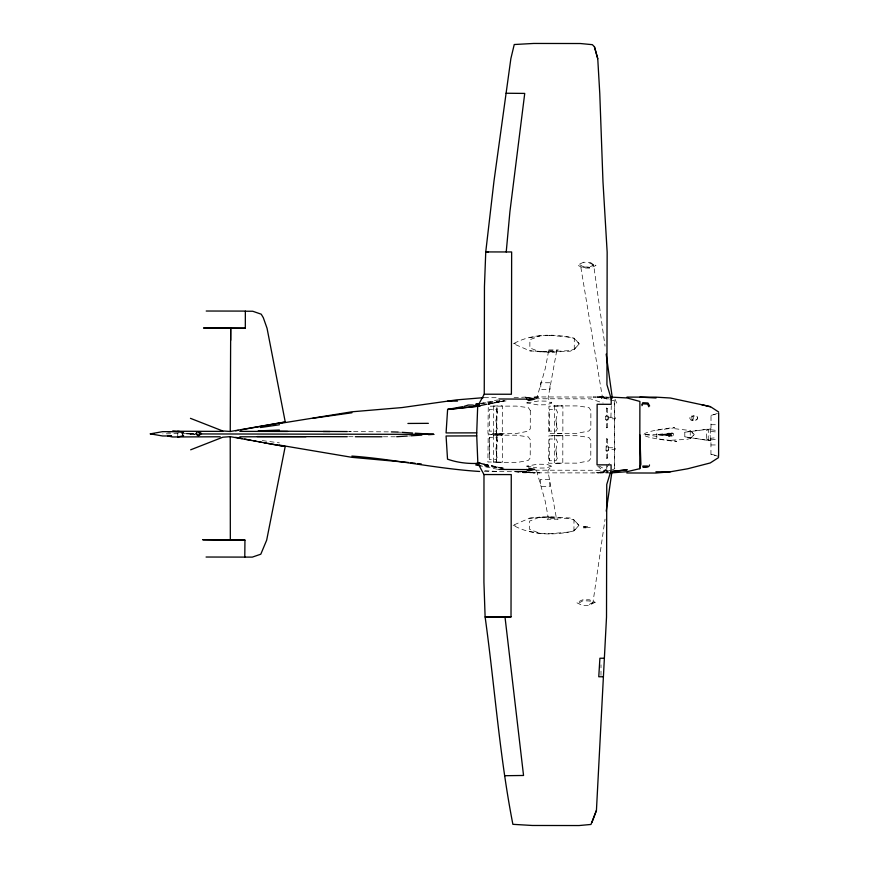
<?xml version="1.0" encoding="UTF-8"?>
<svg xmlns="http://www.w3.org/2000/svg" width="869" height="869" viewBox="0 0 869 869"><rect width="100%" height="100%" fill="white"/><g stroke="black" fill="none" stroke-linecap="round" stroke-linejoin="round"><path stroke-width="0.65" stroke-dasharray="4.34 3.26" d="M177.754 435.825L177.754 433.544M489.432 456.866L489.464 437.65M493.646 435.152L493.603 462.58L516.295 462.623L528.276 460.418L530.22 457.909L530.253 439.671L528.309 436.89L516.338 435.195L493.646 435.152L502 435.315M493.701 406.062L493.657 433.49L502.282 433.642L502.336 405.79L492.864 406.062M496.297 434.815L496.297 434.109M549.436 460.733L549.436 458.082M549.48 431.078L549.49 428.428M554.346 435.684L554.303 463.112L576.853 463.144L588.834 460.939L590.79 458.441L590.822 440.203L588.878 437.411L576.907 435.717L554.346 435.684L562.699 435.836M562.84 435.554L562.797 463.405L554.303 463.242M573.953 530.948L573.974 519.803L569.934 517.989L548.915 516.838L529.558 518.196L513.123 525.267C531.459 535.445 553.998 535.684 573.953 530.948L578.971 525.387L573.974 519.803M574.268 349.392L574.29 338.258C554.346 333.446 531.806 333.609 513.438 343.722L529.851 350.848L549.48 352.271L570.227 351.195L574.268 349.392L579.297 343.831L574.29 338.258M600.99 675.43L601.011 664.85M605.747 419.477L605.758 416.284L606.595 415.165L606.605 406.811L607.301 406.811L607.29 415.165L608.126 416.284L607.268 428.949L606.573 429.09L606.584 420.737L605.747 419.477L608.115 419.488M605.975 450.251L606.834 437.444L607.529 437.444L607.518 445.656L608.354 446.916L608.343 450.251L607.507 451.228L607.496 459.582L606.79 459.723L606.812 451.228L605.975 450.251L608.343 450.251M606.79 464.872L606.779 470.303L601.207 472.79L597.166 472.932L606.779 470.303L599.208 466.066M610.907 417.261L611.298 405.66M614.274 400.566L614.579 468.641L614.698 400.566L612.048 400.555L603.01 397.057L608.3 397.35M667.816 435.184L667.816 434.348M669.901 435.043L670.042 434.076L668.522 433.099L666.979 434.065L666.979 435.315L669.488 436.303L671.02 435.326L670.607 433.653L668.522 433.099M684.805 436.814L684.805 432.219L710.288 428.786L710.266 440.757L684.805 436.814L710.266 440.757L710.147 435.326M684.805 432.219L708.344 429.199L708.181 440.474L706.519 438.943L706.53 430.448L710.288 428.786M718.598 456.431L710.94 454.194L710.972 438.226L717.359 437.628M717.392 413.503L711.016 415.349L710.983 431.48L718.641 432.208M593.038 602.26L588.997 604.618L592.897 602.956L605.063 519.13M548.654 350.739L556.725 350.761L558.398 349.925L547.394 349.903L548.654 350.739L545.417 368L536.738 398.339M669.488 433.099L667.816 434.761L669.488 436.303M556.725 350.761L548.013 398.491L551.761 402.955L547.025 404.758L537.835 404.878L526.842 402.912L529.036 401.902M495.906 420.542L497.589 412.471L496.058 409.408L489.377 409.397L489.345 431.111L496.025 431.122L497.416 428.482L495.906 420.542L497.003 428.623M495.851 448.947L497.535 440.876L496.014 437.661L489.334 437.65L489.29 459.516L495.971 459.527L497.372 456.877L495.851 448.947L496.949 456.877M555.91 420.509L557.594 412.438L556.062 409.364L549.382 409.353L549.349 431.078L556.03 431.089L557.42 428.45L555.91 420.509L557.007 428.58M555.856 450.164L557.54 442.093L556.019 439.019L549.327 439.008L549.295 460.733L555.975 460.744L557.377 458.104L555.856 450.164L556.953 458.235M668.511 436.292L670.042 435.326L670.042 434.076L658.213 434.467C671.552 432.295 671.628 437.205 658.213 434.75L669.912 434.772M670.466 435.043L669.901 435.738M609.386 463.492L602.869 472.942L612.232 469.499M528.928 467.142L526.733 466.121L537.737 464.187L546.916 464.35L551.652 466.164L547.883 470.618L556.432 518.38L558.104 519.217L547.101 519.206L548.361 518.369L556.432 518.38M601.337 398.73L602.445 397.481L580.546 265.458L579.851 264.763L583.74 266.989L589.584 267.283L583.599 267.131L590.149 266.859L593.636 264.926L605.041 346.134M670.749 433.653L670.042 434.772L670.738 435.749M692.343 420.053C694.418 418.912 693.245 415.186 690.822 416.153L689.704 418.098L690.812 420.042L695.548 420.194L697.503 418.804L697.503 417.272L696.395 416.153L691.659 416.012M579.123 602.934L583.023 600.707L589.562 601L592.897 602.956M612.211 469.89L614.85 468.641M554.205 517.131L539.866 517.098L529.558 521.118L529.547 529.33L539.845 533.251L549.165 533.827M644.016 434.446C645.776 429.21 702.739 424.626 656.823 430.155L656.812 438.78C709.213 444.939 641.474 439.106 644.016 434.446L656.823 434.467M549.512 335.293L540.181 335.836L529.873 339.714L529.862 347.926L540.16 351.978M551.652 466.164L546.08 467.967L538.422 468.087L533.229 467.218M598.415 472.932L606.779 470.303L600.088 472.79L608.387 472.084M553.564 406.019L562.895 405.758L562.851 433.609L548.643 433.446L548.969 406.16L562.058 406.04M711.016 415.349L715.469 414.241M671.161 433.099L669.63 434.076L669.63 435.326C672.454 439.127 676.386 432.393 671.161 433.099L672.834 434.772L671.161 436.303M488.215 403.879L504.129 400.783L487.998 404.335M479.547 403.64L497.611 399.936M504.628 400.718L488.53 403.998M691.648 420.183L693.049 419.912M672.421 433.099L670.738 434.772L672.41 436.303M488.009 404.248L506.062 400.881M487.911 403.998L498.86 402.032M529.873 337.628L540.181 335.836M526.842 402.912L538.541 400.989L546.199 401.141L551.761 402.955M548.893 533.827L569.076 532.045L573.67 530.948L578.971 525.387L573.692 519.803L568.967 518.543L548.915 517.392M481.089 403.651L499.871 400.902M481.111 403.466L499.881 400.826M554.487 435.543L551.706 435.814M608.094 471.976L592.854 472.921M671.704 440.203L686.749 439.388L689.953 438.563L694.277 434.533L690.236 430.492L690.225 438.563L694.277 434.533L689.964 430.492L671.726 428.363M710.972 439.942L717.349 439.182M599.11 397.329L604.259 396.785L592.984 397.046L610.972 397.242M529.558 518.196L539.866 517.098M193.418 433.381L162.764 433.881M549.208 351.717L569.26 350.642L573.996 349.392L579.297 343.831L574.007 338.258L569.423 337.139L549.23 335.293M665.73 434.619L669.912 434.207M533.914 397.535L540.073 396.948L535.022 397.198M665.73 434.478L670.042 434.076M585.934 527.765L590.529 527.353C587.705 525.506 577.429 527.852 585.934 527.765L583.425 527.896M514.046 397.741L527.896 396.927M190.702 433.446L186.661 433.783L194.732 434.706M525.951 397.589L528.493 397.394M491.007 434.598L502.423 434.478L502.369 462.178L493.603 462.026M408.604 435.956L411.254 435.782M539.866 517.381L549.197 516.838M554.498 352.01L529.851 350.848M667.957 434.065L658.213 434.467L670.325 434.489M530.188 397.774L525.734 397.339L528.406 397.231M597.296 397.046L606.899 398.882L611.222 398.741M658.213 434.467L664.894 434.337M513.438 343.722L515.523 343.722M534.087 396.937L607.811 397.068M525.734 397.339L527.125 397.35M484.174 397.687L497.611 397.709M535.087 398.752L590.616 398.849L603.14 403.042M606.605 408.343L607.301 408.343M606.595 415.165L607.29 415.165M605.758 416.284L608.126 416.284M608.126 417.261L615.361 417.272L615.361 418.804L608.115 418.793M606.584 420.737L607.279 420.737M710.994 424.724L718.652 424.735M606.573 427.418L607.268 427.418M351.369 431.567L348.686 431.567L390.029 431.882M499.632 434.609L488.215 434.587L487.889 462.015L501.402 462.036M658.213 434.609L670.184 435.326L670.184 433.935M560.331 435.825L548.915 435.814L548.589 463.231L561.961 463.264M348.654 436.716L354.031 436.727M383.359 436.77L395.352 436.792M710.961 444.95L718.62 444.971M606.823 445.656L607.518 445.656M605.986 446.905L608.354 446.916M608.343 447.752L615.306 447.763L615.306 449.295L608.343 449.284M606.812 451.228L607.507 451.228M606.801 458.05L607.496 458.05M534.967 470.172L611.092 470.303M484.391 471.476L527.429 471.845M610.081 472.953L523.518 472.801L513.916 471.53L534.935 472.823L532.306 472.497M513.123 525.267L515.208 525.267M194.341 433.848L186.661 433.783L194.765 434.696M670.325 434.913L665.871 434.761L670.325 435.043L669.912 433.653M665.73 434.761L669.912 434.902M667.957 435.326L658.213 434.75M532.219 472.399L534.381 472.823L518.087 471.465L526.994 472.388L525.745 471.693L523.518 472.378L539.942 472.823L532.121 472.215M583.284 526.788L585.934 526.929L583.425 526.788M529.46 472.53L534.381 472.823L531.958 472.54M540.16 351.706L549.48 352.271M398.013 432.089L400.663 432.262M484.815 470.64L497.481 471.498M521.519 471.4L526.212 471.834M519.347 471.389L529.569 472.388M531.871 472.573L534.381 472.823M484.63 465.849L503.911 468.206M531.589 472.399L535.63 472.823M530.894 472.53L534.587 472.823M484.706 465.773L501.402 468.141M710.983 429.786L717.37 430.524M527.331 471.986L523.518 471.541L526.994 472.388M262.275 440.594L279.373 442.853M484.413 464.937L502.673 468.239M645.124 434.446L656.812 436.412M526.733 466.121L531.926 467.001M497.492 469.271L480.731 465.882M529.536 531.426L539.845 533.251M496.557 466.859L502.021 468.174M483.914 464.252L497.492 467.185M606.834 438.975L607.529 439.117M483.924 463.959L503.325 468.174M599.404 397.057L606.899 398.882L601.337 396.775M483.946 464.133L493.038 466.338M710.94 454.194L715.393 455.313M484.022 464.242L487.965 465.252M600.36 396.775L606.899 398.882M706.519 438.943L710.266 440.757M593.636 264.926L589.736 263.101L593.625 265.479M597.6 465.969L602.326 470.292M614.98 399.175L617.196 404.042M536.607 470.737L545.189 501.098L548.361 518.369M669.912 434.489L670.042 435.326M495.319 434.109L495.319 434.815L502.977 434.826L502.977 434.12L495.319 434.109M497.122 437.672L496.525 462.036L496.71 434.609L497.122 437.672M497.177 409.125L496.579 433.49L496.764 406.203L497.177 409.125M530.307 410.581L530.275 428.819L528.319 431.176L516.349 433.522L487.943 433.479L488.269 406.192L516.392 406.095L528.363 407.648L530.307 410.581M540.627 479.655L540.616 486.336L549.805 486.347L549.816 479.666L540.627 479.655M540.8 382.751L540.79 389.431L549.979 389.453L549.99 382.762L540.8 382.751M554.4 405.888L554.357 433.316L576.907 433.349L588.889 431.002L590.844 428.645L590.866 410.407L588.921 407.474L576.951 405.921L554.4 405.888M668.38 434.348L669.065 435.738L672.269 435.054L671.585 433.653L668.38 434.348M691.767 416.816L692.126 419.933C694.516 422.41 699.295 419.13 696.895 416.208L694.516 415.349L691.767 416.816M595.135 602.26L589.139 605.313L582.599 605.584L576.614 602.651L582.469 599.871L589.291 599.751L595.135 602.26M583.468 262.253L577.483 265.175L583.327 267.967L590.008 268.119L595.993 265.479L590.018 262.405L583.468 262.253"/><path stroke-width="1.3" d="M167.728 431.665L182.631 431.828L182.62 436.14L183.598 435.727L177.743 436.977M230.676 340.3L230.698 328.189L203.552 328.004L245.319 328.221L245.351 311.091L206.225 311.026M244.949 540.116L202.901 539.758L244.949 540.116L244.786 557.105M476.712 435.869L446.079 435.999L447.524 459.158C457.192 462.59 467.652 463.84 477.863 463.394L476.668 434.435L477.689 406.171L484.25 394.211L484.446 286.585L485.749 251.923L493.95 181.349L510.874 58.581L514.242 44.525L533.729 43.45L580.373 43.526L592.343 44.667L594.429 46.763L597.753 58.734L599.773 93.548L602.967 181.545L607.159 252.14L606.931 384.674L611.222 398.882M483.979 474.539L483.924 582.165L485.119 616.968L511.015 616.871L511.265 474.583L483.979 474.539L477.45 462.558L480.079 463.231M611.222 398.741L611.211 404.313L597.144 404.291L597.036 464.85L611.103 464.872L611.092 470.303L606.747 484.5L606.519 617.044L596.438 810.408L590.985 824.453L579.004 825.55L532.371 825.474L512.884 824.323C499.479 755.911 494.7 686.01 485.119 616.968L511.015 616.871M610.081 472.953L626.821 471.726L639.78 468.684L639.888 401.445L626.951 397.937L610.212 397.068M718.598 456.431L718.674 413.133M190.452 418.337L222.583 430.926L230.242 431.491L230.698 328.189L245.319 328.221M506.225 251.956L509.907 211.732L524.735 93.417L506.084 93.244M606.225 511.146L611.819 472.551M282.892 446.112L285.206 446.492L266.674 540.149L260.798 554.205L252.303 557.116L206.072 557.029M639.78 468.684L640.898 464.089L639.834 434.858M591.963 822.367L596.438 810.408M196.97 432.686L196.405 433.946L198.219 435.619L201.554 433.946L200.728 432.838L198.219 432.132L200.033 433.946L198.219 435.619L195.71 433.935L196.546 432.827M641.974 404.552L642.81 402.695L647.97 402.988L649.632 405.91M641.974 405.671L642.81 403.813L647.687 404.096L648.795 406.746M649.523 464.948C649.404 469.249 637.77 466.295 645.352 467.164M718.598 457.55L710.234 462.96L687.672 468.771L670.26 471.802L655.921 473.029L626.821 472.975M190.669 449.805L222.855 437.194L230.231 436.651L285.206 446.492M464.046 406.42L468.228 405.041L472.54 405.052L477.972 406.312L447.611 409.462L446.079 432.925L476.723 432.86M477.135 404.215L479.547 403.64M462.742 406.627L447.611 409.462L477.689 406.171L486.607 404.237M477.972 406.312L480.101 405.682M477.689 406.171L480.264 405.693M235.673 430.828L238.247 430.351M240.832 429.883L285.249 421.986L267.044 328.254L263.296 317.663L261.221 314.187L252.727 311.243L245.351 311.232M171.486 435.988L162.568 435.966L150.326 433.859L162.579 431.654L170.281 431.665M230.242 431.491L285.249 421.986M279.405 423.507L351.956 411.797L401.945 407.572L456.681 399.87L483.273 397.687M260.428 427.526L279.405 424.756M312.829 418.271L351.956 412.775M612.482 471.422L627.244 469.781L612.069 471.422M396.677 436.705L407.279 436.042M411.254 435.782L421.856 435.108M428.482 434.696L433.783 434.359L415.241 433.186M647.579 466.056L642.843 466.045M258.212 430.894L279.394 430.046M504.748 775.713L523.54 775.474L504.987 616.86M305.986 436.694L239.844 436.803M488.356 251.912L485.749 251.923L511.645 251.967L511.406 394.254L484.25 394.211M626.951 397.1L656.052 397.155L670.39 398.013L710.331 406.573L718.674 412.025M498.86 398.969L531.024 399.164M447.622 401.109L457.507 401.12M479.221 404.226L475.745 404.215L477.059 404.237M407.909 423.453L428.374 423.344M239.855 431.372L287.596 431.458M323.235 431.513L329.938 431.535M150.326 433.859L154.248 433.87M202.119 433.946L433.783 434.359M257.213 436.553L347.296 436.716M355.356 436.727L382.023 436.77M220.215 436.77L172.453 436.966L167.728 435.977L171.551 436.129M475.636 464.915L479.112 464.926M498.741 469.412L530.905 469.608M479.634 471.465C436.868 468.804 394.7 459.169 351.88 456.073M655.921 471.78L670.26 471.802M604.216 658.246L599.903 658.235L598.763 676.755L603.075 676.766M264.773 431.133L347.307 431.545M391.365 431.893L398.013 432.089M639.899 397.122L656.052 397.991M401.989 432.338L412.59 433.012M178.873 431.687L172.464 431.252L222.801 431.382M408.495 462.493L351.88 457.322L279.362 445.08M410.928 462.775L415.132 463.253M417.783 463.557L421.302 463.959M177.754 431.263L183.598 432.11L182.631 431.828M267.826 443.472L281.73 445.927M528.819 468.217L534.804 469.336L528.667 470.998L526.451 469.466M235.662 437.346L242.103 438.584M244.678 439.073L251.108 440.301M253.683 440.789L256.257 441.289M258.832 441.778L261.406 442.267M263.98 442.755L266.566 443.255M528.939 397.763L534.924 399.034L528.797 400.555L526.571 399.012M701.565 404.606L710.331 406.855M477.027 464.926L480.731 465.882M477.45 462.558L483.914 464.252M597.753 58.734L594.429 46.763M606.16 354.118L612.33 398.056M230.231 436.651L230.328 540.094"/></g></svg>
